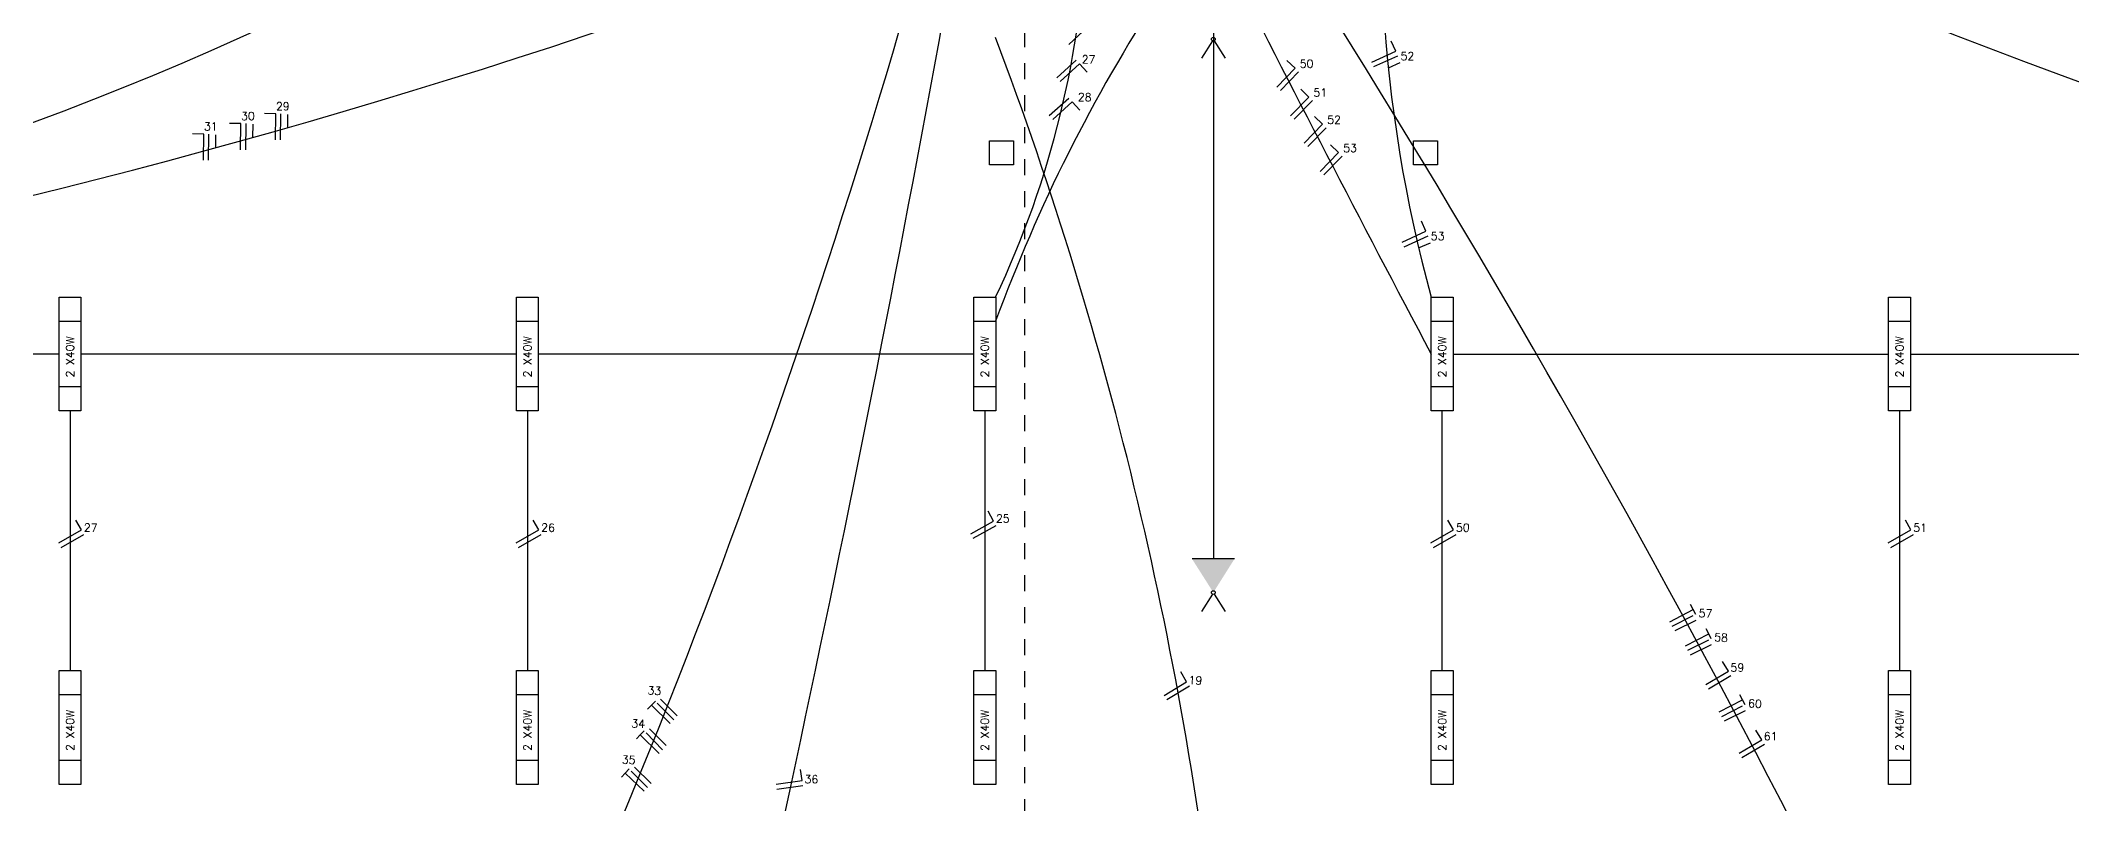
# Model space of a CAD drawing. Header units: millimetres. Extents: x 820 to 987, y 393 to 526.
# Drawn here: x 932.62 to 945.31, y 450.55 to 455.31 of the extents above; entities that cross this region are included whole.
import ezdxf

# ---------------------------------------------------------------- set-up
doc = ezdxf.new("R2010")
doc.units = ezdxf.units.MM
doc.linetypes.add('ACAD_ISO03W100', pattern=[30, 12, -18])
for name, color, linetype in [('can01', 1, 'Continuous'), ('can02', 2, 'Continuous'), ('fio tomadas de chão', 82, 'Continuous'), ('pena 01', 1, 'Continuous'), ('pena04', 4, 'Continuous')]:
    doc.layers.add(name, color=color, linetype=linetype)
doc.styles.add('ROMANS', font='romans', dxfattribs={"height": 0.18})

msp = doc.modelspace()

# ---------------------------------------------------------------- hatches: boundary and pattern name
at = {"layer": 'fio tomadas de chão'}
msp.add_hatch(color=256, dxfattribs=at).paths.add_polyline_path([(940.083, 452.073), (939.818, 452.073), (939.945, 451.873, -0.288345), (939.957, 451.873)])

# ---------------------------------------------------------------- linework, layer by layer
at = {"layer": 'can01'}
for p, q in [((939.047, 455.288), (939.169, 455.399)), ((940.941, 455.177), (941.091, 455.245)), ((941.091, 455.245), (941.062, 455.309)), ((938.973, 455.08), (939.094, 455.19)), ((938.993, 455.057), (939.115, 455.167)), ((939.115, 455.167), (939.162, 455.114)), ((940.347, 455.021), (940.462, 455.139)), ((940.37, 455), (940.484, 455.117)), ((940.462, 455.139), (940.411, 455.188)), ((940.955, 455.149), (941.104, 455.216)), ((941.045, 455.141), (941.118, 455.174)), ((940.547, 454.959), (940.497, 455.008)), ((934.092, 454.855), (934.022, 454.856)), ((934.091, 454.691), (934.092, 454.855)), ((934.122, 454.691), (934.124, 454.855)), ((938.926, 454.843), (939.047, 454.953)), ((938.947, 454.819), (939.068, 454.93)), ((939.068, 454.93), (939.116, 454.877)), ((940.433, 454.841), (940.547, 454.959)), ((940.456, 454.82), (940.57, 454.937)), ((933.642, 454.728), (933.571, 454.729)), ((933.64, 454.564), (933.642, 454.728)), ((933.672, 454.564), (933.674, 454.728)), ((933.874, 454.794), (933.803, 454.794)), ((933.872, 454.63), (933.874, 454.794)), ((933.904, 454.63), (933.906, 454.793)), ((933.949, 454.708), (933.95, 454.789)), ((934.167, 454.77), (934.168, 454.85)), ((940.519, 454.671), (940.633, 454.789)), ((940.542, 454.65), (940.656, 454.767)), ((940.633, 454.789), (940.583, 454.838)), ((933.717, 454.643), (933.718, 454.723)), ((940.619, 454.494), (940.733, 454.612)), ((940.733, 454.612), (940.683, 454.661)), ((940.642, 454.473), (940.756, 454.59)), ((941.131, 454.052), (941.28, 454.12)), ((941.28, 454.12), (941.251, 454.184)), ((941.144, 454.024), (941.293, 454.091)), ((941.234, 454.016), (941.308, 454.049)), ((938.578, 452.31), (938.543, 452.372)), ((932.735, 452.173), (932.877, 452.254)), ((932.751, 452.145), (932.893, 452.226)), ((932.877, 452.254), (932.842, 452.315)), ((935.593, 452.173), (935.736, 452.254)), ((935.609, 452.145), (935.751, 452.226)), ((935.736, 452.254), (935.701, 452.315)), ((938.435, 452.229), (938.578, 452.31)), ((938.451, 452.202), (938.593, 452.283)), ((941.31, 452.173), (941.452, 452.254)), ((941.326, 452.145), (941.468, 452.226)), ((941.452, 452.254), (941.417, 452.315)), ((944.168, 452.173), (944.311, 452.254)), ((944.184, 452.145), (944.326, 452.226)), ((944.311, 452.254), (944.276, 452.315)), ((942.804, 451.681), (942.95, 451.757)), ((942.819, 451.654), (942.95, 451.719)), ((942.819, 451.654), (942.95, 451.719)), ((942.837, 451.625), (942.968, 451.691)), ((942.837, 451.625), (942.968, 451.691)), ((942.95, 451.757), (942.933, 451.788)), ((942.966, 451.726), (942.95, 451.757)), ((942.902, 451.53), (943.047, 451.606)), ((942.917, 451.502), (943.048, 451.568)), ((942.917, 451.502), (943.048, 451.568)), ((943.047, 451.606), (943.031, 451.637)), ((943.063, 451.574), (943.047, 451.606)), ((942.934, 451.474), (943.065, 451.539)), ((942.934, 451.474), (943.065, 451.539)), ((943.17, 451.372), (943.134, 451.433)), ((939.644, 451.22), (939.784, 451.306)), ((939.784, 451.306), (939.747, 451.367)), ((943.029, 451.288), (943.17, 451.372)), ((943.046, 451.261), (943.186, 451.345)), ((936.465, 451.184), (936.44, 451.159)), ((936.601, 451.093), (936.497, 451.197)), ((939.661, 451.194), (939.801, 451.28)), ((943.113, 451.117), (943.258, 451.193)), ((943.258, 451.193), (943.242, 451.224)), ((943.275, 451.161), (943.258, 451.193)), ((936.44, 451.159), (936.415, 451.134)), ((936.557, 451.044), (936.44, 451.159)), ((936.579, 451.067), (936.476, 451.171)), ((936.579, 451.067), (936.476, 451.171)), ((943.128, 451.089), (943.259, 451.155)), ((943.128, 451.089), (943.259, 451.155)), ((943.146, 451.061), (943.277, 451.126)), ((943.146, 451.061), (943.277, 451.126)), ((936.37, 450.973), (936.346, 450.948)), ((936.395, 450.999), (936.37, 450.973)), ((936.488, 450.858), (936.37, 450.973)), ((936.509, 450.881), (936.406, 450.986)), ((936.509, 450.881), (936.406, 450.986)), ((936.531, 450.907), (936.428, 451.011)), ((943.238, 450.859), (943.379, 450.943)), ((943.379, 450.943), (943.342, 451.004)), ((943.254, 450.833), (943.395, 450.916)), ((936.276, 450.735), (936.252, 450.71)), ((936.301, 450.761), (936.276, 450.735)), ((936.394, 450.621), (936.276, 450.735)), ((936.415, 450.644), (936.312, 450.748)), ((936.415, 450.644), (936.312, 450.748)), ((936.437, 450.669), (936.334, 450.773)), ((937.219, 450.665), (937.381, 450.688)), ((937.381, 450.688), (937.371, 450.758)), ((937.224, 450.634), (937.386, 450.657))]:
    msp.add_line(p, q, dxfattribs=at)
at = {"layer": 'can02', "linetype": 'ACAD_ISO03W100', "ltscale": 0.005}
msp.add_line((938.77, 458.171), (938.77, 439.614), dxfattribs=at)
at = {"layer": 'can02'}
for p, q in [((932.738, 453.709), (932.874, 453.709)), ((932.738, 452.998), (932.738, 453.709)), ((932.874, 453.709), (932.874, 452.998)), ((935.596, 453.709), (935.732, 453.709)), ((935.596, 452.998), (935.596, 453.709)), ((935.732, 453.709), (935.732, 452.998)), ((938.454, 453.709), (938.591, 453.709)), ((938.454, 452.998), (938.454, 453.709)), ((938.591, 453.709), (938.591, 452.998)), ((941.313, 453.709), (941.449, 453.709)), ((941.313, 452.998), (941.313, 453.709)), ((941.449, 453.709), (941.449, 452.998)), ((944.171, 453.709), (944.307, 453.709)), ((944.171, 452.998), (944.171, 453.709)), ((944.307, 453.709), (944.307, 452.998)), ((932.738, 453.559), (932.874, 453.559)), ((935.596, 453.559), (935.732, 453.559)), ((938.454, 453.559), (938.591, 453.559)), ((941.313, 453.559), (941.449, 453.559)), ((944.171, 453.559), (944.307, 453.559)), ((932.874, 453.148), (932.738, 453.148)), ((935.732, 453.148), (935.596, 453.148)), ((938.591, 453.148), (938.454, 453.148)), ((941.449, 453.148), (941.313, 453.148)), ((944.307, 453.148), (944.171, 453.148)), ((932.874, 452.998), (932.738, 452.998)), ((935.732, 452.998), (935.596, 452.998)), ((938.591, 452.998), (938.454, 452.998)), ((941.449, 452.998), (941.313, 452.998)), ((944.307, 452.998), (944.171, 452.998)), ((932.738, 451.375), (932.874, 451.375)), ((932.738, 450.664), (932.738, 451.375)), ((932.874, 451.375), (932.874, 450.664)), ((935.596, 451.375), (935.732, 451.375)), ((935.596, 450.664), (935.596, 451.375)), ((935.732, 451.375), (935.732, 450.664)), ((938.454, 450.664), (938.454, 451.375)), ((938.454, 451.375), (938.591, 451.375)), ((938.591, 451.375), (938.591, 450.664)), ((941.313, 450.664), (941.313, 451.375)), ((941.313, 451.375), (941.449, 451.375)), ((941.449, 451.375), (941.449, 450.664)), ((944.171, 450.664), (944.171, 451.375)), ((944.171, 451.375), (944.307, 451.375)), ((944.307, 451.375), (944.307, 450.664)), ((932.738, 451.225), (932.874, 451.225)), ((935.596, 451.225), (935.732, 451.225)), ((938.454, 451.225), (938.591, 451.225)), ((941.313, 451.225), (941.449, 451.225)), ((944.171, 451.225), (944.307, 451.225)), ((932.874, 450.814), (932.738, 450.814)), ((935.732, 450.814), (935.596, 450.814)), ((938.591, 450.814), (938.454, 450.814)), ((941.449, 450.814), (941.313, 450.814)), ((944.307, 450.814), (944.171, 450.814)), ((932.874, 450.664), (932.738, 450.664)), ((935.732, 450.664), (935.596, 450.664)), ((938.591, 450.664), (938.454, 450.664)), ((941.449, 450.664), (941.313, 450.664)), ((944.307, 450.664), (944.171, 450.664))]:
    msp.add_line(p, q, dxfattribs=at)
at = {"layer": 'fio tomadas de chão'}
for p, q in [((939.951, 458.016), (939.951, 452.073)), ((939.945, 455.311), (939.877, 455.203)), ((939.957, 455.311), (940.025, 455.203)), ((940.083, 452.073), (939.818, 452.073)), ((939.945, 451.853), (939.877, 451.745)), ((939.957, 451.853), (940.025, 451.745))]:
    msp.add_line(p, q, dxfattribs=at)
for centre in [(939.951, 455.321), (939.951, 451.863)]:
    msp.add_circle(centre, 0.0116, dxfattribs=at)
at = {"layer": 'pena 01'}
for p, q in [((932.738, 453.353), (930.015, 453.353)), ((935.596, 453.353), (932.874, 453.353)), ((938.454, 453.353), (935.732, 453.353)), ((941.449, 453.353), (944.171, 453.353)), ((944.307, 453.353), (947.03, 453.353)), ((932.806, 452.998), (932.806, 451.375)), ((935.664, 452.998), (935.664, 451.375)), ((938.523, 452.998), (938.523, 451.375)), ((941.381, 451.375), (941.381, 452.998)), ((944.239, 452.998), (944.239, 451.375))]:
    msp.add_line(p, q, dxfattribs=at)
for centre, radius, start, end in [((925.13, 474.84), 21.378, 275.4414, 309.627), ((891.327, 469.041), 48.622, 335.7201, 347.3295), ((790.764, 482.261), 149.916, 347.20475, 350.8318), ((933.249, 456.245), 5.913, 334.5952, 21.1985), ((883.176, 419.385), 67.902, 25.90323, 35.05318), ((956.028, 484.467), 31.287, 236.5101, 263.9789), ((1069.987, 521.708), 145.703, 205.76315, 207.97825), ((921.716, 498.362), 45.337, 276.8927, 295.3204), ((948.095, 450.066), 10.126, 133.9593, 159.8222), ((949.739, 456.025), 8.739, 171.0772, 195.3751), ((935.959, 420.781), 36.96, 62.9862, 81.995), ((916.321, 446.922), 23.804, 6.0729, 20.6858)]:
    msp.add_arc(centre, radius, start, end, dxfattribs=at)
at = {"layer": 'pena04'}
for points in [[(938.552, 454.536), (938.552, 454.686), (938.702, 454.686), (938.702, 454.536)], [(941.202, 454.536), (941.202, 454.686), (941.352, 454.686), (941.352, 454.536)]]:
    msp.add_lwpolyline(points, close=True, dxfattribs=at)

# ---------------------------------------------------------------- texts
at = {"layer": 'can02', "style": 'ROMANS'}
for p in [(932.831, 453.207), (935.69, 453.207), (938.548, 453.207), (941.406, 453.207), (944.265, 453.207), (932.831, 450.874), (935.69, 450.874), (938.548, 450.874), (941.406, 450.874), (944.265, 450.874)]:
    msp.add_text('2 X40W', height=0.05, rotation=90, dxfattribs=at).set_placement(p)
at = {"layer": 'pena 01', "style": 'ROMANS'}
for s, rotation, p in [('52', 359.9473, (941.121, 455.19)), ('27', 359.2924, (939.128, 455.17)), ('50', 0.449, (940.491, 455.142)), ('28', 359.2924, (939.104, 454.934)), ('51', 0.449, (940.577, 454.962)), ('30', 0.449, (933.875, 454.815)), ('29', 0.449, (934.093, 454.876)), ('31', 0.449, (933.643, 454.75)), ('52', 0.449, (940.663, 454.792)), ('53', 0.449, (940.763, 454.615)), ('53', 359.9473, (941.31, 454.065)), ('25', 359.2924, (938.592, 452.301)), ('27', 359.2924, (932.892, 452.244)), ('26', 359.2924, (935.75, 452.244)), ('50', 359.2924, (941.467, 452.244)), ('51', 359.2924, (944.325, 452.244)), ('57', 357.5816, (942.983, 451.71)), ('58', 357.5816, (943.08, 451.559)), ('19', 356.6578, (939.795, 451.292)), ('59', 0.449, (943.183, 451.369)), ('33', 357.031, (936.414, 451.227)), ('60', 357.5816, (943.292, 451.146)), ('34', 357.031, (936.313, 451.021)), ('61', 0.449, (943.391, 450.94)), ('35', 357.031, (936.253, 450.795)), ('36', 359.2924, (937.396, 450.672))]:
    msp.add_text(s, height=0.05, rotation=rotation, dxfattribs=at).set_placement(p)

doc.saveas('drawing.dxf')
